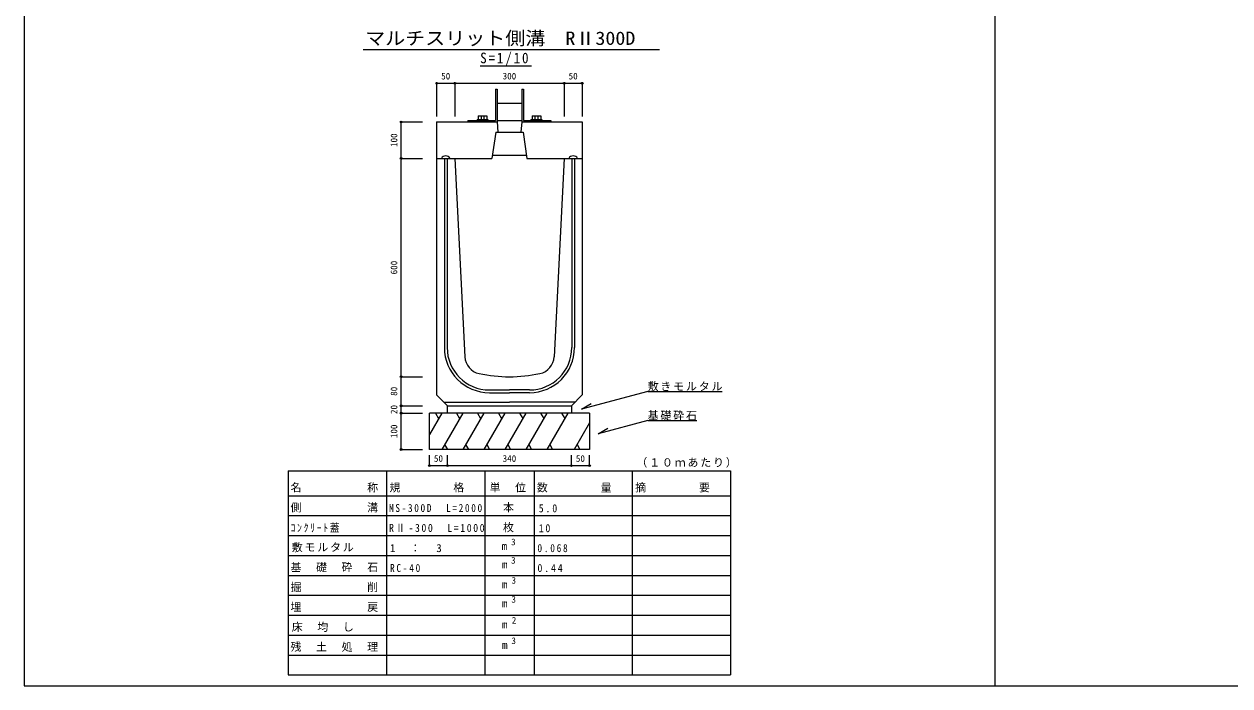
# Model space of a CAD drawing. Units: millimetres at full size, sheet at 1:10. Extents: x -3974 to 4026, y -1792 to 1875.
# Drawn here: x -3974 to -661, y -1792 to 27 of the extents above; entities that cross this region are included whole.
import ezdxf
from ezdxf.enums import TextEntityAlignment as Align

# ---------------------------------------------------------------- set-up
doc = ezdxf.new("R2010")
doc.units = ezdxf.units.MM
doc.header["$LTSCALE"] = 10
doc.header["$PDMODE"] = 32
doc.header["$PDSIZE"] = 5
doc.linetypes.add('DASHED2', pattern=[3, 2, -1])
doc.layers.add('0-0_通り芯', color=7, linetype='Continuous', lineweight=18)
doc.layers.add('0-1_躯体', color=4, linetype='Continuous')
doc.styles.add('ＭＳ ゴシック', font='')
doc.styles.get('ＭＳ ゴシック').set_extended_font_data('MS Gothic')

msp = doc.modelspace()

# ---------------------------------------------------------------- linework, layer by layer
at = {"layer": '0-0_通り芯', "color": 2}
for p, q in [((-3973.71, 1875.16), (-3973.71, -1791.51)), ((-2678.88, -152.07), (-2678.88, -237.57)), ((-2678.88, -152.07), (-2674.38, -152.07)), ((-2606.38, -152.07), (-2606.38, -190.07)), ((-2606.38, -152.07), (-2601.88, -152.07)), ((-2601.88, -152.07), (-2601.88, -237.57)), ((-2674.38, -190.07), (-2674.38, -242.07)), ((-2606.38, -190.07), (-2606.38, -242.07)), ((-2726.38, -225.57), (-2702.38, -225.57)), ((-2726.38, -225.57), (-2726.38, -235.57)), ((-2718.38, -225.57), (-2718.38, -235.57)), ((-2710.38, -225.57), (-2710.38, -235.57)), ((-2702.38, -225.57), (-2702.38, -235.57)), ((-2578.38, -225.57), (-2578.38, -235.57)), ((-2578.38, -225.57), (-2554.38, -225.57)), ((-2570.38, -225.57), (-2570.38, -235.57)), ((-2562.38, -225.57), (-2562.38, -235.57)), ((-2554.38, -225.57), (-2554.38, -235.57)), ((-2754.38, -237.57), (-2678.88, -237.57)), ((-2754.38, -237.57), (-2754.38, -242.07)), ((-2729.38, -235.57), (-2729.38, -237.57)), ((-2729.38, -235.57), (-2699.38, -235.57)), ((-2724.38, -237.57), (-2724.38, -242.07)), ((-2724.38, -242.07), (-2704.38, -242.07)), ((-2704.38, -237.57), (-2704.38, -242.07)), ((-2699.38, -235.57), (-2699.38, -237.57)), ((-2674.38, -237.57), (-2606.38, -237.57)), ((-2605.38, -242.07), (-2525.38, -242.07)), ((-2601.88, -237.57), (-2526.38, -237.57)), ((-2581.38, -235.57), (-2551.38, -235.57)), ((-2581.38, -235.57), (-2581.38, -237.57)), ((-2576.38, -237.57), (-2576.38, -242.07)), ((-2556.38, -237.57), (-2556.38, -242.07)), ((-2551.38, -235.57), (-2551.38, -237.57)), ((-2526.38, -237.57), (-2526.38, -242.07)), ((-3973.71, -1791.51), (4026.29, -1791.51))]:
    msp.add_line(p, q, dxfattribs=at)
at = {"layer": '0-0_通り芯', "color": 4}
msp.add_line((-1307.05, 1875.16), (-1307.05, -1791.51), dxfattribs=at)
at = {"layer": '0-0_通り芯'}
for p, q in [((-3042.21, -43.17), (-2228.21, -43.17)), ((-2720.82, -87.89), (-2579.85, -87.89)), ((-2260.61, -982.29), (-2442.12, -1030.93)), ((-2260.61, -982.29), (-2055.61, -982.29)), ((-2810.38, -1042.07), (-2810.38, -1022.07)), ((-2470.38, -1022.07), (-2470.38, -1042.07)), ((-2442.12, -1030.93), (-2416.13, -1015.93)), ((-2826.33, -1042.07), (-2860.38, -1101.05)), ((-2860.38, -1142.07), (-2860.38, -1042.07)), ((-2420.38, -1042.07), (-2860.38, -1042.07)), ((-2843.63, -1042.07), (-2834.98, -1057.06)), ((-2768.6, -1042.07), (-2826.33, -1142.07)), ((-2785.9, -1042.07), (-2777.25, -1057.06)), ((-2710.86, -1042.07), (-2768.6, -1142.07)), ((-2728.16, -1042.07), (-2719.51, -1057.06)), ((-2653.13, -1042.07), (-2710.86, -1142.07)), ((-2670.43, -1042.07), (-2661.78, -1057.06)), ((-2595.39, -1042.07), (-2653.13, -1142.07)), ((-2612.69, -1042.07), (-2604.04, -1057.06)), ((-2537.66, -1042.07), (-2595.39, -1142.07)), ((-2554.96, -1042.07), (-2546.31, -1057.06)), ((-2479.92, -1042.07), (-2537.66, -1142.07)), ((-2497.22, -1042.07), (-2488.57, -1057.06)), ((-2420.38, -1042.07), (-2420.38, -1142.07)), ((-2420.38, -1068.92), (-2462.62, -1142.07)), ((-2260.61, -1062.1), (-2125.61, -1062.1)), ((-2420.38, -1142.07), (-2860.38, -1142.07)), ((-2818.41, -1128.35), (-2810.49, -1142.07)), ((-2760.68, -1128.35), (-2752.76, -1142.07)), ((-2702.94, -1128.35), (-2695.02, -1142.07)), ((-2645.21, -1128.35), (-2637.29, -1142.07)), ((-2587.47, -1128.35), (-2579.55, -1142.07)), ((-2529.74, -1128.35), (-2521.82, -1142.07)), ((-2454.7, -1128.35), (-2446.78, -1142.07)), ((-3247.88, -1200.63), (-2032.88, -1200.63)), ((-3247.88, -1200.63), (-3247.88, -1323.75)), ((-2977.88, -1200.63), (-2977.88, -1323.75)), ((-2707.88, -1200.63), (-2707.88, -1323.75)), ((-2572.88, -1200.63), (-2572.88, -1323.75)), ((-2302.88, -1200.63), (-2302.88, -1323.75)), ((-2032.88, -1200.63), (-2032.88, -1323.75)), ((-3247.88, -1269.03), (-2032.88, -1269.03)), ((-3247.88, -1323.75), (-2032.88, -1323.75)), ((-3247.88, -1323.75), (-3247.88, -1761.51)), ((-2977.88, -1323.75), (-2977.88, -1761.51)), ((-2707.88, -1323.75), (-2707.88, -1761.51)), ((-2572.88, -1323.75), (-2572.88, -1761.51)), ((-2302.88, -1323.75), (-2302.88, -1761.51)), ((-2032.88, -1323.75), (-2032.88, -1761.51)), ((-3247.88, -1378.47), (-2032.88, -1378.47)), ((-3247.88, -1433.19), (-2032.88, -1433.19)), ((-3247.88, -1487.91), (-2032.88, -1487.91)), ((-3247.88, -1542.63), (-2032.88, -1542.63)), ((-3247.88, -1597.35), (-2032.88, -1597.35)), ((-3247.88, -1652.07), (-2032.88, -1652.07)), ((-3247.88, -1706.79), (-2032.88, -1706.79)), ((-3247.88, -1761.51), (-2032.88, -1761.51)), ((-3162.38, -1761.51), (-2253.38, -1761.51))]:
    msp.add_line(p, q, dxfattribs=at)
at = {"layer": '0-0_通り芯', "color": 3}
for p, q in [((-2840.38, -242.07), (-2674.38, -242.07)), ((-2840.38, -242.07), (-2840.38, -342.07)), ((-2674.38, -242.07), (-2671.88, -270.07)), ((-2606.38, -242.07), (-2608.88, -270.07)), ((-2606.38, -242.07), (-2440.38, -242.07)), ((-2440.38, -242.07), (-2440.38, -342.07)), ((-2677.88, -270.07), (-2688.38, -342.07)), ((-2677.88, -270.07), (-2602.88, -270.07)), ((-2602.88, -270.07), (-2592.38, -342.07)), ((-2840.38, -342.07), (-2840.38, -992.07)), ((-2840.38, -342.07), (-2790.38, -342.07)), ((-2840.38, -342.07), (-2688.38, -342.07)), ((-2819.18, -342.07), (-2819.18, -862.07)), ((-2811.58, -342.07), (-2811.58, -862.07)), ((-2790.38, -342.07), (-2763.14, -886.91)), ((-2687.07, -333.07), (-2593.7, -333.07)), ((-2592.38, -342.07), (-2440.38, -342.07)), ((-2490.38, -342.07), (-2517.62, -886.91)), ((-2490.38, -342.07), (-2440.38, -342.07)), ((-2469.18, -342.07), (-2469.18, -862.07)), ((-2461.58, -342.07), (-2461.58, -862.07)), ((-2440.38, -342.07), (-2440.38, -992.07)), ((-2840.38, -992.07), (-2810.38, -1022.07)), ((-2695.38, -978.27), (-2640.38, -978.27)), ((-2695.38, -985.87), (-2640.38, -985.87)), ((-2585.38, -978.27), (-2640.38, -978.27)), ((-2585.38, -985.87), (-2640.38, -985.87)), ((-2470.38, -1022.07), (-2440.38, -992.07)), ((-2820.38, -1012.07), (-2640.38, -1012.07)), ((-2810.38, -1022.07), (-2470.38, -1022.07)), ((-2460.38, -1012.07), (-2640.38, -1012.07))]:
    msp.add_line(p, q, dxfattribs=at)
at = {"layer": '0-0_通り芯', "color": 2, "linetype": 'DASHED2'}
msp.add_line((-2755.38, -242.07), (-2675.38, -242.07), dxfattribs=at)
at = {"layer": '0-0_通り芯', "color": 2}
msp.add_lwpolyline([(-2674.38, -152.07), (-2674.38, -190.07), (-2606.38, -190.07)], dxfattribs=at)
at = {"layer": '0-0_通り芯'}
msp.add_lwpolyline([(-2260.61, -1062.1), (-2396.49, -1098.51), (-2370.51, -1083.51)], dxfattribs=at)
at = {"layer": '0-0_通り芯', "color": 3}
for centre, radius, start, end in [((-2815.38, -348.67), 13.6, 29.03, 150.96999), ((-2465.38, -348.67), 13.6, 29.03, 150.96999), ((-2695.38, -862.07), 123.8, 180, 270), ((-2695.38, -862.07), 116.2, 180, 270), ((-2713.2, -884.41), 50, 182.86, 257.99), ((-2585.38, -862.07), 123.8, 270, 0), ((-2585.38, -862.07), 116.2, 270, 0), ((-2567.56, -884.41), 50, 282.01, 357.14), ((-2640.38, -542.07), 400, 257.99, 282.01)]:
    msp.add_arc(centre, radius, start, end, dxfattribs=at)
at = {"layer": '0-1_躯体', "color": 7}
for p, q in [((-2840.38, -135.69), (-2790.38, -135.69)), ((-2790.38, -135.69), (-2490.38, -135.69)), ((-2490.38, -135.69), (-2440.38, -135.69)), ((-2938.02, -342.07), (-2938.02, -242.07)), ((-2938.02, -942.07), (-2938.02, -342.07)), ((-2938.02, -1022.07), (-2938.02, -942.07)), ((-2938.02, -1042.07), (-2938.02, -1022.07)), ((-2938.02, -1142.07), (-2938.02, -1042.07)), ((-2860.38, -1186.35), (-2810.38, -1186.35)), ((-2810.38, -1186.35), (-2470.38, -1186.35)), ((-2470.38, -1186.35), (-2420.38, -1186.35))]:
    msp.add_line(p, q, dxfattribs=at)
at = {"layer": '0-1_躯体'}
for p, q in [((-2840.38, -135.69), (-2840.38, -226.61)), ((-2790.38, -135.69), (-2790.38, -226.61)), ((-2490.38, -135.69), (-2490.38, -226.61)), ((-2440.38, -135.69), (-2440.38, -226.61)), ((-2938.02, -242.07), (-2879.12, -242.07)), ((-2938.02, -342.07), (-2879.12, -342.07)), ((-2938.02, -342.07), (-2879.12, -342.07)), ((-2938.02, -942.07), (-2879.12, -942.07)), ((-2938.02, -942.07), (-2879.12, -942.07)), ((-2938.02, -1022.07), (-2879.12, -1022.07)), ((-2938.02, -1022.07), (-2879.12, -1022.07)), ((-2938.02, -1022.07), (-2879.12, -1022.07)), ((-2938.02, -1042.07), (-2879.12, -1042.07)), ((-2938.02, -1142.07), (-2879.12, -1142.07)), ((-2860.38, -1186.35), (-2860.38, -1157.12)), ((-2810.38, -1186.35), (-2810.38, -1157.12)), ((-2470.38, -1186.35), (-2470.38, -1157.12)), ((-2420.38, -1186.35), (-2420.38, -1157.12))]:
    msp.add_line(p, q, dxfattribs=at)
for p in [(-2840.38, -135.69), (-2790.38, -135.69), (-2490.38, -135.69), (-2440.38, -135.69), (-2938.02, -242.07), (-2938.02, -342.07), (-2938.02, -942.07), (-2938.02, -1022.07), (-2938.02, -1042.07), (-2938.02, -1142.07), (-2860.38, -1186.35), (-2810.38, -1186.35), (-2470.38, -1186.35), (-2420.38, -1186.35)]:
    msp.add_point(p, dxfattribs=at)

# ---------------------------------------------------------------- texts
at = {"layer": '0-0_通り芯', "color": 3, "style": 'ＭＳ ゴシック', "width": 1.1}
msp.add_text('マルチスリット側溝\u3000RⅡ300D', height=36.66, dxfattribs=at).set_placement((-3036.8, -41.15), align=Align.BOTTOM_LEFT)
at = {"layer": '0-0_通り芯', "color": 4, "style": 'ＭＳ ゴシック'}
for s, p in [('3', (-2635.86, -1410.57)), ('3', (-2635.86, -1461.18)), ('3', (-2634.69, -1516.24)), ('3', (-2634.96, -1568.5)), ('2', (-2634.06, -1626.03)), ('3', (-2634.96, -1682.11))]:
    msp.add_text(s, height=18.33, dxfattribs=at).set_placement(p, align=Align.BOTTOM_LEFT)
at = {"layer": '0-0_通り芯', "style": 'ＭＳ ゴシック'}
for p in [(-2661.96, -1424.93), (-2661.06, -1475.55), (-2661.06, -1530.27), (-2661.06, -1582.25), (-2660.97, -1640.39), (-2660.79, -1696.48)]:
    msp.add_text('m', height=21.99, dxfattribs=at).set_placement(p, align=Align.BOTTOM_LEFT)
at = {"layer": '0-0_通り芯', "attachment_point": 7, "style": 'ＭＳ ゴシック'}
for s, insert, char_height in [('\\T1.28;\\W0.9;S=1/10', (-2720.82, -87.89), 29.33), ('\\T1.17;敷きモルタル', (-2260.61, -982.29), 21.99), ('\\T1.17;基礎砕石', (-2260.61, -1062.1), 21.99), ('\\T1.17;（１０ｍあたり）', (-2291.63, -1191.69), 21.99), ('\\T1.17;名\u3000\u3000\u3000\u3000\u3000称', (-3241.88, -1260.09), 21.99), ('\\T1.17;規\u3000\u3000\u3000\u3000格', (-2970.13, -1260.09), 21.99), ('\\T1.17;単\u3000位', (-2694.88, -1260.09), 21.99), ('\\T1.17;数\u3000\u3000\u3000\u3000量', (-2565.13, -1260.09), 21.99), ('\\T1.17;摘\u3000\u3000\u3000\u3000要', (-2295.13, -1260.09), 21.99), ('\\T1.17;側\u3000\u3000\u3000\u3000\u3000溝', (-3241.88, -1314.81), 21.99), ('\\T1.36;\\W0.85;MS-300D\u3000L=2000', (-2971.13, -1314.02), 21.99), ('\\T1.17;\u3000本', (-2693.13, -1314.81), 21.99), ('\\T1.38;\\W0.9;5.0', (-2559.88, -1314.81), 21.99), ('\\T1.33;\\W0.9;ｺﾝｸﾘｰﾄ蓋', (-3241.88, -1369.53), 21.99), ('\\T1.32;\\W0.9;RⅡ-300\u3000L=1000', (-2971.13, -1368.74), 21.99), ('\\T1.17;\u3000枚', (-2693.13, -1369.53), 21.99), ('\\T1.36;\\W0.9;10', (-2559.88, -1369.53), 21.99), ('\\T1.17;敷モルタル', (-3238.38, -1424.25), 21.99), ('\\T1.21;1\u3000：\u30003', (-2968.38, -1424.25), 21.99), ('\\T1.38;\\W0.85;0.068', (-2563.38, -1424.25), 21.99), ('\\T1.17;基\u3000礎\u3000砕\u3000石', (-3241.88, -1478.97), 21.99), ('\\T1.38;\\W0.85;RC-40', (-2968.38, -1478.97), 21.99), ('\\T1.38;\\W0.9;0.44', (-2563.38, -1478.97), 21.99), ('\\T1.17;掘\u3000\u3000\u3000\u3000\u3000削', (-3241.88, -1533.69), 21.99), ('\\T1.17;埋\u3000\u3000\u3000\u3000\u3000戻', (-3241.88, -1588.41), 21.99), ('\\T1.17;床\u3000均\u3000し', (-3238.38, -1643.13), 21.99), ('\\T1.17;残\u3000土\u3000処\u3000理', (-3241.88, -1697.85), 21.99)]:
    msp.add_mtext(s, dxfattribs=dict(at, insert=insert, char_height=char_height))
at = {"layer": '0-1_躯体', "style": 'ＭＳ ゴシック'}
for s, p in [('50', (-2827.88, -130.69)), ('300', (-2659.13, -130.69)), ('50', (-2477.88, -130.69)), ('50', (-2847.88, -1181.35)), ('340', (-2659.13, -1181.35)), ('50', (-2457.88, -1181.35))]:
    msp.add_text(s, height=18.33, dxfattribs=at).set_placement(p, align=Align.BOTTOM_LEFT)
for s, p in [('100', (-2943.02, -310.82)), ('600', (-2943.02, -660.82)), ('80', (-2943.02, -994.57)), ('20', (-2943.02, -1044.57)), ('100', (-2943.02, -1110.82))]:
    msp.add_text(s, height=18.33, rotation=90, dxfattribs=at).set_placement(p, align=Align.BOTTOM_LEFT)

doc.saveas('drawing.dxf')
